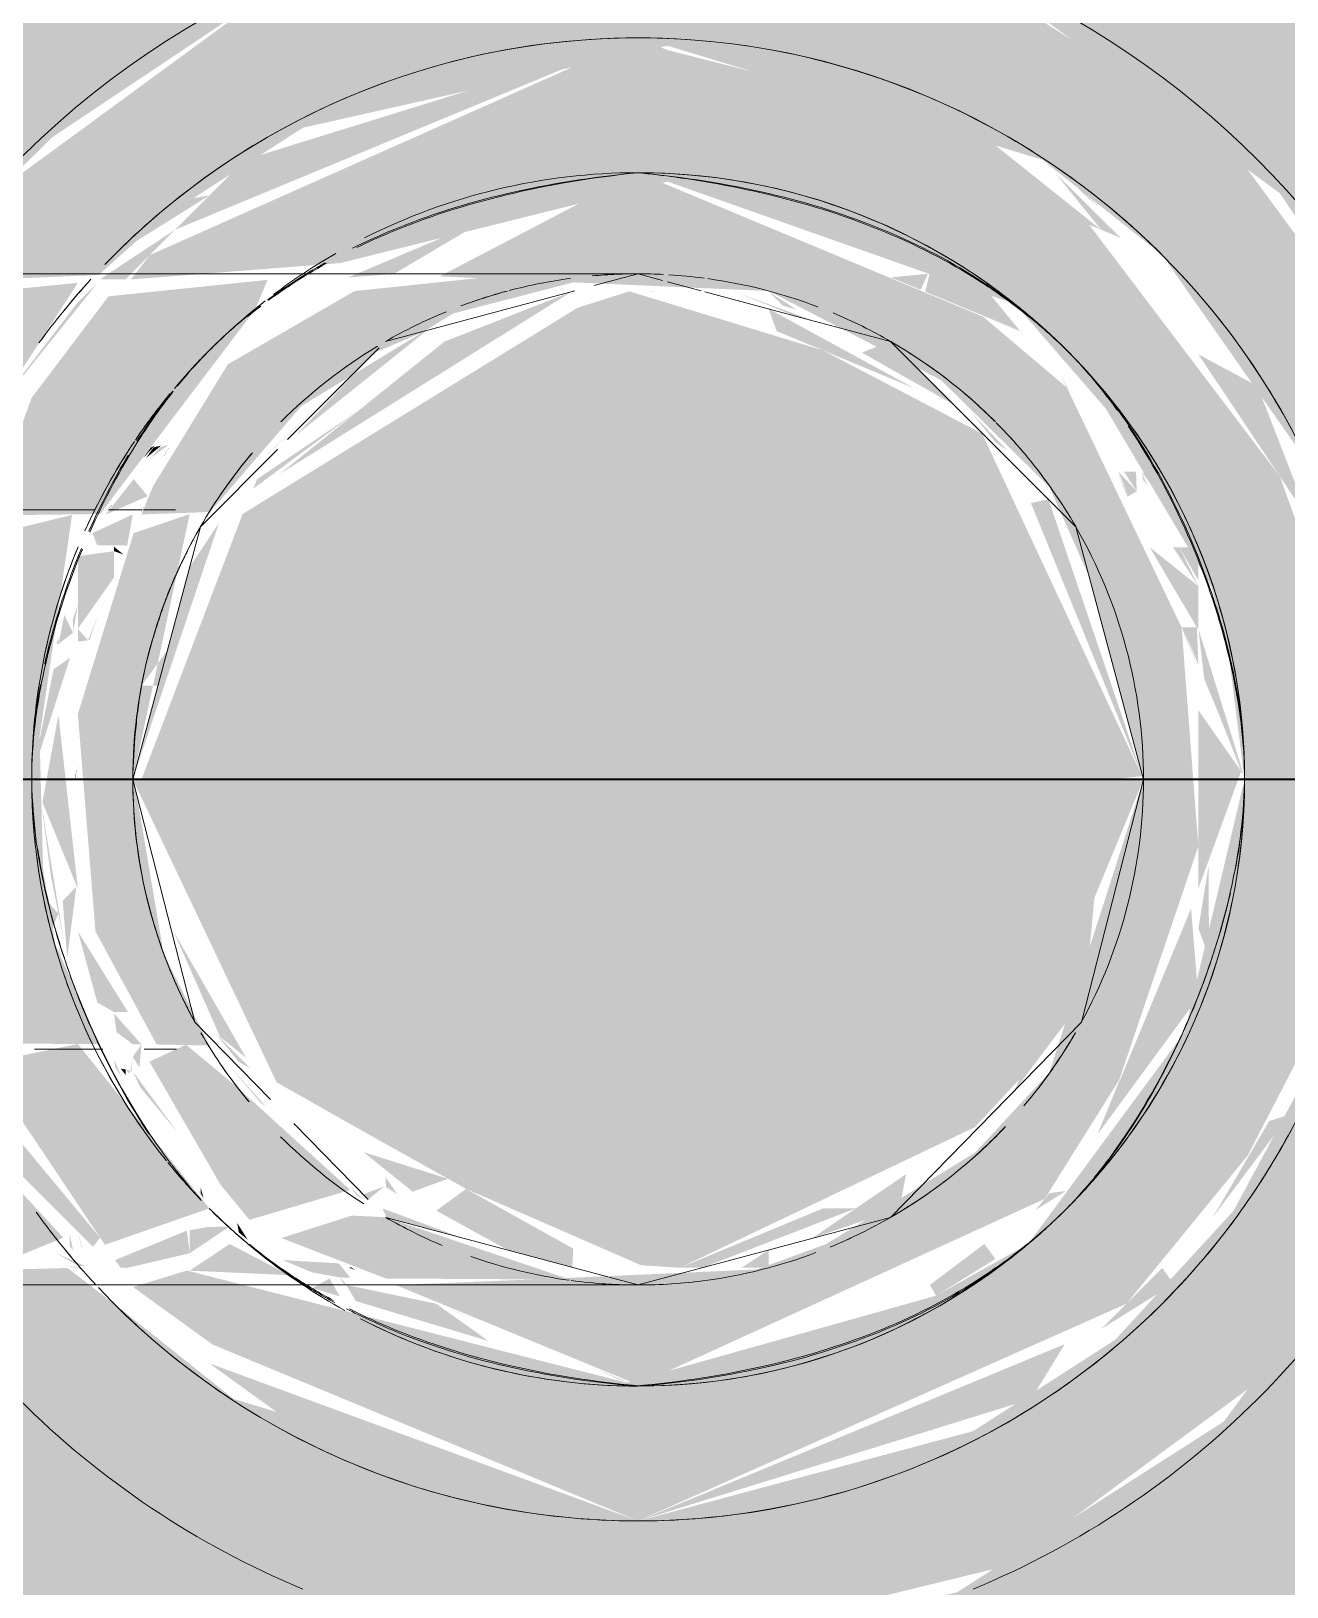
# Model space of a CAD drawing. Header units: millimetres. Extents: x 63201 to 101610, y -2505 to 12270.
# Drawn here: x 92298.86 to 92317.5, y 8988.02 to 9011.1 of the extents above; entities that cross this region are included whole.
import ezdxf

# ---------------------------------------------------------------- set-up
doc = ezdxf.new("R2010")
doc.units = ezdxf.units.MM
for name, color, linetype, lineweight in [('0-1', 7, 'Continuous', 9), ('A-DETL-1', 7, 'Continuous', 40), ('P-SANR-FIXT', 7, 'Continuous', 9)]:
    doc.layers.add(name, color=color, linetype=linetype, lineweight=lineweight)
doc.layers.add('0-2', color=7, linetype='Continuous', lineweight=9, transparency=0.7)

# ---------------------------------------------------------------- blocks, each defined once
blk = doc.blocks.new('Sanitary_Toilet-Accessories_Gessi_Wall-mounted-paper-roll-holder-65449 - Chrome-30916167-Развертка 3_11-3')
at = {"layer": '0-2'}
h = blk.add_hatch(color=256, dxfattribs=at)
h.paths.add_polyline_path([(-69676.265, 8982.5), (-69676.265, 8987), (-69681.765, 8988.34), (-69685.792, 8991.307), (-69686.97, 8992.847), (-69690.23, 8992.708), (-69691.878, 8992.5), (-69688.348, 8987.626), (-69683.627, 8984.415), (-69680.999, 8983.442), (-69678.966, 8983.037)])
h.paths.add_polyline_path([(-69685.765, 9008.732), (-69684.958, 9009.526), (-69681.24, 9012.01), (-69676.265, 9013.199), (-69676.265, 9017.5), (-69683.027, 9015.873), (-69685.765, 9014.253), (-69685.765, 9009.017)])
for points in [[(-69676.265, 8982.5), (-69669.503, 8984.127), (-69666.662, 8985.779), (-69663.201, 8988.659), (-69660.212, 8993.375), (-69658.944, 8999.103), (-69659.668, 9004.344), (-69660.556, 9007.353), (-69664.182, 9012.374), (-69668.904, 9015.585), (-69671.531, 9016.558), (-69676.265, 9017.5), (-69676.265, 9013), (-69670.765, 9011.66), (-69666.739, 9008.693), (-69664.255, 9004.975), (-69663.265, 9000), (-69664.608, 8994.497), (-69667.573, 8990.474), (-69671.531, 8987.942), (-69676.265, 8986.801), (-69676.265, 8983.146)], [(-69676.265, 8987), (-69670.765, 8988.34), (-69666.739, 8991.307), (-69664.255, 8995.025), (-69663.265, 9000), (-69664.608, 9005.503), (-69667.573, 9009.526), (-69671.531, 9012.058), (-69676.265, 9013), (-69681.765, 9011.66), (-69685.765, 9008.732), (-69685.617, 9007.426), (-69684.27, 9007.483), (-69683.349, 9008.311), (-69681.24, 9009.667), (-69675.828, 9010.883), (-69670.266, 9009.192), (-69668.487, 9007.778), (-69666.522, 9004.975), (-69665.64, 9002.847), (-69665.265, 9000), (-69666.001, 8996.25), (-69667.427, 8993.603), (-69669.182, 8991.689), (-69671.29, 8990.333), (-69676.265, 8989), (-69682.265, 8990.808), (-69684.043, 8992.222), (-69684.734, 8992.752), (-69686.72, 8992.697), (-69684.958, 8990.474), (-69681.24, 8987.99), (-69677.579, 8987.261)], [(-69669.267, 9000), (-69668.785, 9000.047), (-69671.16, 9005.13), (-69673.521, 9006.364), (-69676.395, 9007.24), (-69677.161, 9006.998), (-69682.135, 9003.937), (-69683.636, 9000), (-69669.569, 9000)], [(-69675.631, 9007.239), (-69676.265, 9007.245), (-69675.828, 9007.239)], [(-69681.532, 9004.977), (-69680.412, 9006.08), (-69681.47, 9005.04)], [(-69681.536, 9004.974), (-69680.56, 9005.95), (-69681.471, 9005.04)], [(-69683.613, 9004.764), (-69683.437, 9004.952), (-69683.496, 9004.924)], [(-69683.57, 9004.766), (-69683.343, 9004.952), (-69683.457, 9004.924)], [(-69683.303, 9004.784), (-69683.214, 9004.952), (-69683.296, 9004.802)], [(-69668.865, 9004.273), (-69668.875, 9004.566), (-69669.055, 9004.566)], [(-69684.168, 9003.928), (-69683.544, 9004.202), (-69683.751, 9004.454), (-69684.161, 9003.937)], [(-69684.258, 9003.927), (-69684.043, 9004.187), (-69684.251, 9003.937)], [(-69684.212, 9003.927), (-69684.043, 9004.102), (-69684.206, 9003.937)], [(-69683.656, 9003.931), (-69683.528, 9004.193), (-69683.654, 9003.937)], [(-69683.848, 9003.469), (-69683.765, 9003.93), (-69684.364, 9003.653), (-69684.294, 9003.475), (-69683.892, 9003.47)], [(-69683.903, 9003.336), (-69684.043, 9003.451), (-69684.043, 9003.386)], [(-69667.95, 9002.866), (-69668.233, 9003.444), (-69668.326, 9003.444)], [(-69684.242, 9002.517), (-69684.043, 9002.95), (-69684.216, 9002.579)], [(-69684.866, 9002.01), (-69684.653, 9002.175), (-69684.78, 9002.44)], [(-69684.653, 9002.175), (-69684.58, 9002.586), (-69684.655, 9002.372)], [(-69684.43, 9002.063), (-69684.41, 9002.066), (-69684.274, 9002.44)], [(-69685.248, 9000.089), (-69684.695, 9001.805), (-69684.94, 9001.635), (-69685.239, 9000.131)], [(-69685.25, 9000.084), (-69684.96, 9001.532), (-69685.241, 9000.131)], [(-69667.95, 8998.381), (-69667.315, 9000.12), (-69667.95, 9001.026), (-69667.95, 8998.974)], [(-69684.58, 8998.381), (-69684.869, 9000.957), (-69685.106, 8999.66), (-69684.605, 8998.44)], [(-69667.278, 9000.066), (-69667.643, 9000.957), (-69667.315, 9000.12)], [(-69684.625, 9000), (-69684.58, 9000.2), (-69684.625, 9000.027)], [(-69675.639, 8992.758), (-69671.265, 8994.842), (-69670.61, 8995.547), (-69668.765, 9000), (-69683.765, 9000), (-69681.63, 8995.506), (-69680.139, 8994.663), (-69678.948, 8993.998), (-69678.817, 8993.925), (-69676.219, 8992.792), (-69675.684, 8992.758)], [(-69684.783, 8997.574), (-69685.125, 8999.66), (-69684.979, 8998.559), (-69684.817, 8997.746)], [(-69684.58, 8998.358), (-69684.869, 8999.083), (-69684.604, 8998.416)], [(-69667.791, 8997.356), (-69667.8, 8998.71), (-69667.95, 8997.788), (-69667.864, 8997.555)], [(-69684.734, 8997.37), (-69684.604, 8998.404), (-69684.805, 8998.2), (-69684.74, 8997.38)], [(-69682.082, 8995.869), (-69683.16, 8997.746), (-69682.468, 8996.179), (-69682.191, 8995.957)], [(-69669.747, 8996.338), (-69669.591, 8996.771), (-69669.73, 8996.399)], [(-69683.637, 8996.069), (-69684.043, 8996.528), (-69684.006, 8996.25), (-69683.765, 8996.07)], [(-69683.868, 8995.611), (-69683.871, 8995.696), (-69683.943, 8995.71)], [(-69683.09, 8994.748), (-69683.765, 8995.67), (-69683.656, 8995.434), (-69683.099, 8994.759)], [(-69682.713, 8993.783), (-69682.76, 8993.953), (-69682.757, 8993.859)], [(-69680.277, 8993.769), (-69680.456, 8993.958), (-69680.341, 8993.833)], [(-69680.279, 8993.769), (-69680.456, 8993.948), (-69680.341, 8993.831)], [(-69682.059, 8993.17), (-69682.215, 8993.42), (-69682.191, 8993.278)], [(-69684.446, 8992.746), (-69684.761, 8992.772), (-69684.58, 8992.754)], [(-69680.534, 8992.606), (-69680.708, 8992.821), (-69681.541, 8992.869), (-69681.096, 8992.685), (-69680.693, 8992.613)], [(-69680.468, 8992.721), (-69680.527, 8992.765), (-69680.55, 8992.756)], [(-69676.698, 8992.616), (-69677.084, 8992.72), (-69676.717, 8992.621)], [(-69678.782, 8992.023), (-69679.215, 8992.222), (-69678.898, 8992.071)]]:
    blk.add_hatch(color=256, dxfattribs=at).paths.add_polyline_path(points)
h = blk.add_hatch(color=256, dxfattribs=at)
h.paths.add_polyline_path([(-69676.265, 8989), (-69669.017, 8992.222), (-69667.22, 8994.417), (-69666.27, 8996.25), (-69665.668, 8998.497), (-69665.677, 9001.538), (-69666.739, 9004.492), (-69669.569, 9008.226), (-69676.265, 9011), (-69683.513, 9007.778), (-69683.793, 9007.416), (-69680.687, 9007.659), (-69675.828, 9008.868), (-69670.668, 9007.048), (-69669.324, 9005.5), (-69667.751, 9002.847), (-69667.502, 9001.862), (-69667.265, 8999.999), (-69668.155, 8996.25), (-69670.476, 8993.109), (-69671.844, 8992.341), (-69676.435, 8991.051), (-69682.962, 8992.714), (-69683.761, 8992.469), (-69682.581, 8991.616), (-69676.312, 8989.019)])
h.paths.add_polyline_path([(-69669.454, 8994.723), (-69669.11, 8995.547), (-69669.116, 8995.547)])
h = blk.add_hatch(color=256, dxfattribs=at)
h.paths.add_polyline_path([(-69676.265, 8989), (-69682.629, 8991.338), (-69681.24, 8990.333), (-69680.015, 8990.005)])
h.paths.add_polyline_path([(-69683.139, 9008.153), (-69676.265, 9011), (-69682.099, 9009.192), (-69682.962, 9008.329)])
h = blk.add_hatch(color=256, dxfattribs=at)
h.paths.add_polyline_path([(-69676.265, 8989), (-69670.431, 8990.808), (-69669.934, 8991.622), (-69675.828, 8989.181)])
h.paths.add_polyline_path([(-69667.737, 8993.502), (-69666.598, 8995.025), (-69666.899, 8994.933), (-69667.735, 8993.505)])
h.paths.add_polyline_path([(-69665.64, 8998.601), (-69665.265, 9000), (-69665.64, 9000.312), (-69665.64, 9000)])
h.paths.add_polyline_path([(-69666.288, 9003.817), (-69667.073, 9005.834), (-69667.95, 9006.305), (-69666.739, 9004.492)])
h.paths.add_polyline_path([(-69669.392, 9008.153), (-69671.29, 9009.667), (-69675.828, 9010.819), (-69669.568, 9008.226)])
h = blk.add_hatch(color=256, dxfattribs=at)
h.paths.add_polyline_path([(-69684.472, 8992.781), (-69684.899, 8992.972), (-69684.58, 8992.786)])
h.paths.add_polyline_path([(-69684.652, 8993.014), (-69684.7, 8993.256), (-69684.7, 8993.078)])
h.paths.add_polyline_path([(-69686.095, 8995.232), (-69686.75, 8996.089), (-69688.481, 8996.059), (-69688.233, 8995.233), (-69686.113, 8995.232)])
h.paths.add_polyline_path([(-69669.106, 9008.035), (-69670.079, 9009), (-69669.392, 9008.153)])
h.paths.add_polyline_path([(-69687.756, 9005.752), (-69685.765, 9006.033), (-69685.792, 9007.366), (-69686.853, 9007.104), (-69687.751, 9005.76)])
h.paths.add_polyline_path([(-69684.043, 9007.778), (-69682.629, 9008.662), (-69682.962, 9008.608)])
h = blk.add_hatch(color=256, dxfattribs=at)
h.paths.add_polyline_path([(-69669.392, 8991.847), (-69668.317, 8992.517), (-69668.487, 8992.752), (-69669.168, 8992.071)])
h.paths.add_polyline_path([(-69684.441, 8992.739), (-69684.749, 8992.763), (-69684.58, 8992.745)])
h.paths.add_polyline_path([(-69684.45, 8992.751), (-69684.791, 8992.795), (-69684.58, 8992.76)])
h.paths.add_polyline_path([(-69685.692, 8992.835), (-69684.795, 8993.201), (-69685.792, 8994.277), (-69687.591, 8994), (-69686.843, 8992.898), (-69685.765, 8992.839)])
h.paths.add_polyline_path([(-69666.364, 8995.899), (-69665.677, 8997.153), (-69665.677, 8998.462), (-69666.27, 8996.25)])
h.paths.add_polyline_path([(-69665.649, 9001.433), (-69665.677, 9002.903), (-69666.27, 9003.75), (-69665.677, 9001.538)])
h.paths.add_polyline_path([(-69685.765, 9005.534), (-69684.58, 9007.366), (-69685.765, 9007.249), (-69685.765, 9005.563)])
h.paths.add_polyline_path([(-69683.875, 9007.417), (-69683.139, 9008.153), (-69684.251, 9007.419), (-69684.043, 9007.418)])
h.paths.add_polyline_path([(-69685.765, 9007.427), (-69685.792, 9008.693), (-69686.431, 9007.43), (-69685.792, 9007.427)])
h.paths.add_polyline_path([(-69669.406, 9008.483), (-69669.978, 9009), (-69669.568, 9008.608)])
h = blk.add_hatch(color=256, dxfattribs=at)
h.paths.add_polyline_path([(-69676.265, 8991.019), (-69670.231, 8993.777), (-69669.123, 8995.547), (-69667.95, 8999.008), (-69668.199, 9002.254), (-69669.901, 9005.811), (-69671.143, 9006.863), (-69676.265, 9009), (-69679.21, 9007.462), (-69674.324, 9007.244), (-69671.769, 9005.922), (-69670.161, 9004.336), (-69669.569, 9003.002), (-69668.765, 9000), (-69670.161, 8995.652), (-69671.265, 8994.464), (-69673.47, 8993.109), (-69674.502, 8992.731), (-69677.79, 8992.583), (-69679.866, 8992.5), (-69676.276, 8991.024)])
h.paths.add_polyline_path([(-69681.441, 8992.646), (-69682.327, 8993.108), (-69682.921, 8992.712), (-69681.63, 8992.655)])
h.paths.add_polyline_path([(-69684.18, 8993.096), (-69682.629, 8993.636), (-69684.58, 8996.075), (-69685.765, 8995.831), (-69685.535, 8995.124), (-69684.25, 8993.201)])
h.paths.add_polyline_path([(-69685.765, 9003.917), (-69684.251, 9003.937), (-69681.949, 9006.97), (-69681.765, 9007.41), (-69684.126, 9007.166), (-69685.265, 9005.662), (-69685.765, 9004.304), (-69685.765, 9003.937)])
h = blk.add_hatch(color=256, dxfattribs=at)
h.paths.add_polyline_path([(-69678.487, 8991.669), (-69679.262, 8992.222), (-69680.595, 8992.5), (-69680.456, 8992.261), (-69679.824, 8992.071)])
h.paths.add_polyline_path([(-69671.844, 8992.341), (-69670.962, 8992.886), (-69671.127, 8993.109), (-69671.935, 8992.5)])
h.paths.add_polyline_path([(-69667.95, 9002.235), (-69667.95, 9002.866), (-69668.673, 9003.444), (-69667.972, 9002.254)])
h.paths.add_polyline_path([(-69667.95, 9003.444), (-69668.233, 9003.444), (-69667.95, 9002.951)])
h.paths.add_polyline_path([(-69670.594, 9006.651), (-69671.298, 9007.505), (-69671.94, 9007.492), (-69672.005, 9007.235), (-69670.668, 9006.682)])
h.paths.add_polyline_path([(-69680.564, 9007.445), (-69679.887, 9007.5), (-69678.493, 9008.324), (-69680.565, 9007.447)])
h = blk.add_hatch(color=256, dxfattribs=at)
h.paths.add_polyline_path([(-69680.692, 8992.332), (-69680.846, 8992.598), (-69681.096, 8992.454)])
h.paths.add_polyline_path([(-69669.668, 8993.995), (-69669.66, 8993.997), (-69669.34, 8994.5)])
h.paths.add_polyline_path([(-69667.924, 8996.687), (-69667.768, 8997.292), (-69667.908, 8996.771)])
h.paths.add_polyline_path([(-69668.663, 9004.389), (-69668.765, 9004.664), (-69668.765, 9004.525)])
h.paths.add_polyline_path([(-69671.94, 9007.492), (-69671.838, 9007.668), (-69671.964, 9007.5)])
h = blk.add_hatch(color=256, dxfattribs=at)
h.paths.add_polyline_path([(-69680.591, 8992.508), (-69680.693, 8992.613), (-69680.644, 8992.527)])
h.paths.add_polyline_path([(-69669.448, 8994.732), (-69667.95, 8996.771), (-69668.059, 8998.083), (-69669.11, 8995.547)])
h.paths.add_polyline_path([(-69667.95, 9001.7), (-69667.972, 9002.254), (-69668.18, 9002.254)])
h.paths.add_polyline_path([(-69668.987, 9004.202), (-69668.865, 9004.273), (-69669.137, 9004.566)])
h.paths.add_polyline_path([(-69672.072, 9007.263), (-69671.964, 9007.5), (-69672.515, 9007.447)])
h = blk.add_hatch(color=256, dxfattribs=at)
h.paths.add_polyline_path([(-69684.51, 8993.039), (-69684.58, 8993.289), (-69684.525, 8993.056)])
h.paths.add_polyline_path([(-69686.449, 8996.087), (-69687.028, 8998.2), (-69687.158, 9000.815), (-69687.277, 9001.497), (-69689.251, 8999.926), (-69688.276, 8996.098), (-69686.75, 8996.089)])
h.paths.add_polyline_path([(-69685.765, 9005.526), (-69684.282, 9007.371), (-69684.58, 9007.079), (-69685.765, 9005.534)])
h = blk.add_hatch(color=256, dxfattribs=at)
h.paths.add_polyline_path([(-69674.329, 8992.754), (-69674.329, 8993.018), (-69674.729, 8992.756)])
h.paths.add_polyline_path([(-69678.569, 8992.901), (-69680.417, 8993.36), (-69678.774, 8992.952)])
h.paths.add_polyline_path([(-69680.341, 8993.758), (-69680.546, 8993.972), (-69680.456, 8993.847)])
h.paths.add_polyline_path([(-69682.628, 8996.052), (-69683.308, 8997.421), (-69683.753, 9000.047), (-69682.921, 9003.935), (-69683.752, 9003.653), (-69684.58, 9000.97), (-69684.319, 8997.746), (-69683.411, 8996.068), (-69682.629, 8996.052)])
h.paths.add_polyline_path([(-69685.765, 8996.083), (-69686.045, 9003.591), (-69686.553, 9002.44), (-69686.863, 9001.481), (-69686.649, 8997.7), (-69686.177, 8996.085), (-69685.792, 8996.083)])
h.paths.add_polyline_path([(-69683.394, 9001.388), (-69683.253, 9001.913), (-69683.636, 9001.388)])
h.paths.add_polyline_path([(-69686.18, 9003.915), (-69685.999, 9004.155), (-69686.172, 9003.937)])
h.paths.add_polyline_path([(-69671.001, 9005.32), (-69671.769, 9005.922), (-69671.011, 9005.327)])
h.paths.add_polyline_path([(-69673.91, 9006.967), (-69674.329, 9007.235), (-69674.115, 9007.027)])
h = blk.add_hatch(color=256, dxfattribs=at)
h.paths.add_polyline_path([(-69686.655, 9002.277), (-69685.992, 9003.859), (-69686.492, 9002.833), (-69686.649, 9002.3)])
h.paths.add_polyline_path([(-69673.663, 9006.803), (-69674.833, 9007.235), (-69673.952, 9006.88)])
h = blk.add_hatch(color=256, dxfattribs=at)
h.paths.add_polyline_path([(-69677.27, 8992.58), (-69680.015, 8993.505), (-69680.515, 8993.53), (-69681.56, 8993.196), (-69680.008, 8992.596), (-69677.406, 8992.581)])
h.paths.add_polyline_path([(-69683.851, 8992.753), (-69682.921, 8992.97), (-69682.962, 8993.306), (-69684.028, 8992.869), (-69683.948, 8992.758)])
h.paths.add_polyline_path([(-69682.921, 8992.97), (-69682.329, 8993.368), (-69682.649, 8993.36), (-69682.921, 8993.313), (-69682.921, 8993.003)])
h.paths.add_polyline_path([(-69682.033, 8993.466), (-69680.537, 8993.91), (-69682.215, 8995.434), (-69682.975, 8996.065), (-69683.518, 8995.813), (-69682.464, 8993.989), (-69682.062, 8993.501)])
h.paths.add_polyline_path([(-69670.397, 8995.434), (-69669.901, 8996.049), (-69670.31, 8995.547)])
h.paths.add_polyline_path([(-69685.765, 8995.469), (-69685.792, 8996.083), (-69686.056, 8995.904), (-69685.792, 8995.508)])
h.paths.add_polyline_path([(-69684.258, 8996.073), (-69684.915, 8997.555), (-69685.097, 8998.678), (-69685.148, 9000.634), (-69684.666, 9003.924), (-69685.765, 9003.653), (-69685.571, 8996.081), (-69684.419, 8996.074)])
h.paths.add_polyline_path([(-69683.637, 9003.931), (-69682.619, 9003.966), (-69681.265, 9005.536), (-69679.009, 9006.912), (-69677.218, 9007.375), (-69678.601, 9007.44), (-69680.473, 9007.244), (-69682.353, 9006.158), (-69683.461, 9004.355), (-69683.635, 9003.937)])
h = blk.add_hatch(color=256, dxfattribs=at)
h.paths.add_polyline_path([(-69681.584, 9004.531), (-69677.251, 9007.235), (-69679.139, 9006.495), (-69681.569, 9004.543)])
h.paths.add_polyline_path([(-69672.166, 9005.802), (-69674.329, 9006.981), (-69674.208, 9006.649), (-69672.226, 9005.827)])
h = blk.add_hatch(color=256, dxfattribs=at)
h.paths.add_polyline_path([(-69676.265, 8991.019), (-69676.145, 8991.05), (-69676.254, 8991.024)])
h.paths.add_polyline_path([(-69676.289, 8991.01), (-69676.457, 8991.098), (-69676.294, 8991.012)])
h.paths.add_polyline_path([(-69669.48, 8994.692), (-69669.116, 8995.547), (-69669.478, 8994.697)])
h.paths.add_polyline_path([(-69670.572, 9006.624), (-69670.962, 9006.803), (-69670.668, 9006.665)])
h = blk.add_hatch(color=256, dxfattribs=at)
h.paths.add_polyline_path([(-69678.894, 8993.203), (-69679.504, 8993.368), (-69679.037, 8993.241)])
h.paths.add_polyline_path([(-69680.308, 8993.764), (-69680.456, 8993.933), (-69680.341, 8993.792)])
h.paths.add_polyline_path([(-69681.789, 8995.149), (-69682.353, 8995.776), (-69681.862, 8995.198)])
h.paths.add_polyline_path([(-69681.771, 9004.814), (-69680.412, 9006.109), (-69681.765, 9004.828)])
h.paths.add_polyline_path([(-69670.788, 9004.883), (-69671.331, 9005.456), (-69670.962, 9005), (-69670.789, 9004.884)])
h.paths.add_polyline_path([(-69680.011, 9006.497), (-69679.057, 9006.752), (-69679.401, 9006.66)])
h = blk.add_hatch(color=256, dxfattribs=at)
h.paths.add_polyline_path([(-69668.765, 9000), (-69670.176, 9004.156), (-69670.436, 9004.1), (-69668.784, 9000.047)])
h.paths.add_polyline_path([(-69681.98, 9004.31), (-69680.412, 9005.472), (-69681.92, 9004.454)])
h.paths.add_polyline_path([(-69681.345, 9005.104), (-69679.399, 9006.66), (-69680.173, 9006.331), (-69681.329, 9005.122)])
h.paths.add_polyline_path([(-69671.579, 9005.559), (-69672.521, 9006.497), (-69672.944, 9006.331), (-69671.581, 9005.56)])
h = blk.add_hatch(color=256, dxfattribs=at)
h.paths.add_polyline_path([(-69681.842, 8995.279), (-69682.354, 8995.844), (-69681.862, 8995.299)])
h.paths.add_polyline_path([(-69681.687, 9004.871), (-69680.412, 9006.098), (-69681.686, 9004.872)])
h = blk.add_hatch(color=256, dxfattribs=at)
h.paths.add_polyline_path([(-69670.366, 8993.613), (-69669.916, 8993.894), (-69670.161, 8993.862), (-69670.347, 8993.636)])
h.paths.add_polyline_path([(-69683.823, 8995.637), (-69683.798, 8995.681), (-69683.871, 8995.696)])
h.paths.add_polyline_path([(-69683.666, 8995.727), (-69683.637, 8996.069), (-69683.765, 8995.88)])
h.paths.add_polyline_path([(-69683.702, 9004.758), (-69683.547, 9004.952), (-69683.591, 9004.924)])
h.paths.add_polyline_path([(-69683.491, 9004.772), (-69683.228, 9004.966), (-69683.366, 9004.924)])
h.paths.add_polyline_path([(-69669.872, 9005.775), (-69670.031, 9006.067), (-69669.901, 9005.811)])
h = blk.add_hatch(color=256, dxfattribs=at)
h.paths.add_polyline_path([(-69684.357, 8993.065), (-69684.25, 8993.201), (-69685.765, 8995.025), (-69685.587, 8994.295), (-69684.387, 8993.095)])
h.paths.add_polyline_path([(-69685.765, 9004.839), (-69685.531, 9005.76), (-69685.765, 9005.408), (-69685.765, 9004.924)])
h = blk.add_hatch(color=256, dxfattribs=at)
h.paths.add_polyline_path([(-69683.765, 9000), (-69682.484, 9003.808), (-69682.921, 9003.15), (-69683.753, 9000.047)])
h.paths.add_polyline_path([(-69671.144, 9005.123), (-69671.581, 9005.56), (-69671.263, 9005.242)])
h = blk.add_hatch(color=256, dxfattribs=at)
h.paths.add_polyline_path([(-69683.785, 8995.658), (-69683.765, 8995.88), (-69683.798, 8995.681)])
h.paths.add_polyline_path([(-69683.671, 9004.76), (-69683.475, 9004.952), (-69683.565, 9004.924)])
h = blk.add_hatch(color=256, dxfattribs=at)
h.paths.add_polyline_path([(-69676.361, 8991.034), (-69676.925, 8991.273), (-69676.559, 8991.103)])
h.paths.add_polyline_path([(-69667.95, 9001.654), (-69668.18, 9002.254), (-69668.199, 9002.254)])
h.paths.add_polyline_path([(-69669.002, 9004.193), (-69668.987, 9004.202), (-69669.157, 9004.566)])
h = blk.add_hatch(color=256, dxfattribs=at)
h.paths.add_polyline_path([(-69669.759, 8993.98), (-69669.668, 8993.995), (-69669.686, 8994.156)])
h.paths.add_polyline_path([(-69667.95, 8996.651), (-69667.791, 8997.356), (-69667.95, 8997.017), (-69667.95, 8996.771)])
h.paths.add_polyline_path([(-69667.283, 9000.089), (-69667.95, 9002.235), (-69667.864, 9001.493), (-69667.552, 9000.739)])
h.paths.add_polyline_path([(-69668.708, 9004.363), (-69668.796, 9004.566), (-69668.765, 9004.433)])
h = blk.add_hatch(color=256, dxfattribs=at)
h.paths.add_polyline_path([(-69682.869, 8996.543), (-69682.878, 8996.689), (-69682.874, 8996.556)])
h.paths.add_polyline_path([(-69686.216, 9003.915), (-69686.088, 9004.155), (-69686.21, 9003.937)])
h.paths.add_polyline_path([(-69686.041, 9003.916), (-69685.933, 9004.155), (-69686.037, 9003.937)])
h = blk.add_hatch(color=256, dxfattribs=at)
h.paths.add_polyline_path([(-69684.893, 9002.006), (-69684.866, 9002.01), (-69684.869, 9002.136)])
h.paths.add_polyline_path([(-69684.58, 9002.235), (-69684.043, 9002.996), (-69684.043, 9003.386), (-69684.58, 9003.311), (-69684.58, 9002.44)])
h = blk.add_hatch(color=256, dxfattribs=at)
h.paths.add_polyline_path([(-69683.836, 8996.548), (-69684.58, 8997.746), (-69684.291, 8996.689), (-69684.043, 8996.55)])
h.paths.add_polyline_path([(-69684.58, 9002.045), (-69684.43, 9002.063), (-69684.58, 9002.235)])
h = blk.add_hatch(color=256, dxfattribs=at)
h.paths.add_polyline_path([(-69667.763, 8993.476), (-69667.199, 8994.421), (-69667.746, 8993.505)])
h.paths.add_polyline_path([(-69665.668, 8998.497), (-69665.64, 8998.601), (-69665.658, 9000)])
h = blk.add_hatch(color=256, dxfattribs=at)
h.paths.add_polyline_path([(-69673.688, 8993.19), (-69672.389, 8993.636), (-69672.287, 8994.145), (-69673.284, 8993.466)])
h.paths.add_polyline_path([(-69678.898, 8993.206), (-69680.059, 8993.636), (-69679.999, 8993.501), (-69679.041, 8993.244)])
h.paths.add_polyline_path([(-69680.269, 8993.77), (-69680.027, 8993.964), (-69680.341, 8993.846)])
h.paths.add_polyline_path([(-69670.676, 8995.388), (-69669.632, 8996.771), (-69669.494, 8998.242), (-69670.61, 8995.547)])
h.paths.add_polyline_path([(-69682.018, 8995.711), (-69682.548, 8996.244), (-69682.191, 8995.808)])
h = blk.add_hatch(color=256, dxfattribs=at)
h.paths.add_polyline_path([(-69684.979, 8997.746), (-69684.869, 8998.008), (-69685.036, 8998.2)])
h.paths.add_polyline_path([(-69684.796, 8997.202), (-69684.869, 8997.555), (-69684.843, 8997.343)])
h = blk.add_hatch(color=256, dxfattribs=at)
h.paths.add_polyline_path([(-69671.618, 8994.425), (-69671.054, 8994.966), (-69671.544, 8994.5)])
h.paths.add_polyline_path([(-69682.839, 8996.543), (-69682.876, 8996.689), (-69682.839, 8996.544)])
h = blk.add_hatch(color=256, dxfattribs=at)
h.paths.add_polyline_path([(-69673.69, 8993.19), (-69673.035, 8993.636), (-69673.284, 8993.466)])
h.paths.add_polyline_path([(-69679.847, 8993.843), (-69680.017, 8993.965), (-69680.008, 8993.951)])
h.paths.add_polyline_path([(-69669.749, 8996.335), (-69669.63, 8996.771), (-69669.732, 8996.399)])
h = blk.add_hatch(color=256, dxfattribs=at)
h.paths.add_polyline_path([(-69682.722, 8993.775), (-69682.845, 8994.013), (-69682.757, 8993.827)])
h.paths.add_polyline_path([(-69683.926, 8995.577), (-69684.043, 8995.844), (-69684.027, 8995.728)])
h = blk.add_hatch(color=256, dxfattribs=at)
h.paths.add_polyline_path([(-69677.242, 8992.762), (-69677.228, 8993.039), (-69678.817, 8993.925), (-69679.261, 8993.603), (-69678.206, 8993.021), (-69677.253, 8992.765)])
h.paths.add_polyline_path([(-69675.306, 8992.757), (-69673.035, 8993.636), (-69673.521, 8993.636), (-69675.639, 8992.758)])
h.paths.add_polyline_path([(-69679.837, 8993.845), (-69680.015, 8994.102), (-69680.008, 8993.959)])
h.paths.add_polyline_path([(-69679.611, 8993.884), (-69679.086, 8994.075), (-69680.341, 8994.471), (-69679.751, 8993.997)])
h = blk.add_hatch(color=256, dxfattribs=at)
h.paths.add_polyline_path([(-69676.697, 8992.617), (-69676.988, 8992.755), (-69676.717, 8992.622)])
h.paths.add_polyline_path([(-69680.272, 8993.77), (-69680.456, 8993.966), (-69680.341, 8993.84)])
at = {"layer": '0-1'}
for p, q in [((-69677.203, 9007.249), (-69680.013, 9006.497)), ((-69676.566, 9007.42), (-69676.916, 9007.326)), ((-69675.328, 9007.249), (-69675.828, 9007.383)), ((-69673.854, 9006.854), (-69675.273, 9007.234)), ((-69680.109, 9006.401), (-69681.47, 9005.04)), ((-69684.328, 9004), (-69685.765, 9004)), ((-69683.628, 9004), (-69684.124, 9004)), ((-69683.132, 9004), (-69683.608, 9004)), ((-69685.222, 8996), (-69684.209, 8996)), ((-69683.596, 8996), (-69683.115, 8996)), ((-69681.373, 8994.895), (-69680.272, 8993.77)), ((-69680.01, 8993.502), (-69676.717, 8992.621)), ((-69683.664, 8992.5), (-69682.509, 8992.5)), ((-69682.509, 8992.5), (-69681.437, 8992.5)), ((-69681.437, 8992.5), (-69680.454, 8992.5)), ((-69680.454, 8992.5), (-69679.564, 8992.5)), ((-69676.699, 8992.616), (-69676.265, 8992.5))]:
    blk.add_line(p, q, dxfattribs=at)
at = {"layer": '0-1', "flags": 128}
for points in [[(-69676.265, 9007.5), (-69676.324, 9007.5), (-69676.499, 9007.5), (-69676.788, 9007.5), (-69677.19, 9007.5), (-69677.704, 9007.5), (-69678.325, 9007.5), (-69679.052, 9007.5), (-69679.879, 9007.5), (-69680.804, 9007.5), (-69681.82, 9007.5), (-69682.923, 9007.5), (-69684.107, 9007.5), (-69685.365, 9007.5), (-69685.765, 9007.5)], [(-69675.904, 9007.403), (-69676.265, 9007.5), (-69676.566, 9007.42)], [(-69668.765, 9000), (-69669.769, 9003.747), (-69672.518, 9006.497), (-69673.854, 9006.854)], [(-69681.615, 9004.894), (-69682.762, 9003.747), (-69683.765, 9000)], [(-69683.765, 9000), (-69682.845, 8996.399), (-69681.723, 8995.253)], [(-69676.265, 8992.5), (-69672.521, 8993.502), (-69669.686, 8996.399), (-69668.765, 9000)], [(-69686.198, 8992.5), (-69684.895, 8992.5), (-69683.664, 8992.5)], [(-69679.564, 8992.5), (-69678.773, 8992.5), (-69678.085, 8992.5), (-69677.503, 8992.5), (-69677.03, 8992.5), (-69676.669, 8992.5), (-69676.422, 8992.5), (-69676.289, 8992.5), (-69676.265, 8992.5)]]:
    blk.add_lwpolyline(points, dxfattribs=at)
at = {"layer": 'P-SANR-FIXT'}
for radius, start, end in [(22.5, 0, 90), (17.5, 0, 90), (13, 90, 137.4561), (13, 0, 90), (11, 90, 136.0139), (11, 90, 120), (11, 60, 90), (11, 0, 90), (11, 120, 130.2324), (11, 49.7676, 60), (9, 90, 116.8147), (9, 90, 116.8147), (9, 49.8956, 90), (9, 0, 90), (11, 130.2324, 136.0139), (11, 45.1294, 49.7676), (9, 119.8906, 126.9606), (9, 119.8906, 126.9606), (7.5, 92.4015, 95.2057), (7.5, 92.4015, 95.2057), (7.5, 92.4015, 95.2057), (7.5, 90, 92.4015), (7.5, 90, 92.4015), (7.5, 90, 92.4015), (7.5, 87.1084, 90), (7.5, 87.1084, 90), (7.5, 87.1084, 89.974), (7.5, 82.5076, 86.5008), (7.5, 82.5076, 86.5008), (7.5, 82.5076, 86.5008), (11, 22.37, 43.0323), (11, 137.5867, 143.9377), (11, 137.5867, 140.8513), (7.5, 104.9888, 110.537), (7.5, 104.9888, 110.537), (7.5, 104.9888, 109.4822), (7.5, 97.6919, 104.7829), (7.5, 97.6919, 104.7829), (7.5, 97.6919, 104.7829), (7.5, 69.1824, 82.061), (7.5, 69.1824, 82.061), (7.5, 69.1824, 82.061), (9, 127.9471, 139.8899), (9, 127.9471, 130.2299), (7.5, 112.3355, 119.9777), (7.5, 112.3355, 119.9777), (7.5, 112.3355, 119.9777), (7.5, 60.0223, 67.2936), (7.5, 60.0223, 67.2936), (7.5, 60.0223, 67.2936), (9, 45, 47.5829), (9, 135, 137.3104), (7.5, 121.0308, 135.0065), (7.5, 121.0308, 135.0065), (7.5, 121.0308, 135.0065), (7.5, 44.9935, 60), (7.5, 52.3593, 60), (7.5, 44.9935, 60), (9, 39.7762, 44.7655), (9, 140.5163, 145.9923), (9, 140.5163, 142.7462), (7.5, 44.9935, 49.7705), (9, 37.1389, 39.7762), (9, 142.7462, 145.9923), (7.5, 39.6499, 44.8711), (7.5, 40.2324, 44.8711), (7.5, 39.6499, 44.8711), (9, 11.6951, 35.3302), (9, 146.164, 155.8297), (9, 147.7918, 155.8297), (7.5, 139.7676, 150), (7.5, 139.7676, 150), (7.5, 139.7676, 145.554), (7.5, 30, 39.6499), (7.5, 30, 39.6499), (7.5, 30, 39.6499), (7.5, 150.0223, 180), (7.5, 150.0223, 180), (7.5, 151.6735, 180), (7.5, 0, 29.9777), (7.5, 0, 29.9777), (7.5, 0, 29.9777), (9, 157.4592, 180), (9, 157.4592, 165.3916), (9, 165.3916, 167.837), (9, 0.3307, 11.2886), (9, 170.8756, 180), (9, 180, 218.9628), (9, 180, 186.4889), (7.5, 180, 208.8043), (7.5, 180, 208.3263), (7.5, 180, 208.8043), (9, 270, 0), (17.5, 270, 0), (22.5, 270, 0), (11, 270, 0), (7.5, 331.1957, 0), (7.5, 331.1957, 0), (7.5, 331.1957, 0), (9, 350.8756, 0), (9, 187.3995, 191.2886), (9, 191.6951, 215.3302), (9, 322.7462, 348.3049), (7.5, 210.0708, 219.6468), (7.5, 210.0708, 219.6468), (7.5, 319.7676, 329.9591), (7.5, 319.7676, 329.9591), (7.5, 319.7676, 329.9292), (7.5, 214.4459, 219.6468), (11, 330, 337.0899), (13, 292.5, 337.5), (7.5, 300, 316.6384), (7.5, 300, 316.6384), (7.5, 310.2293, 316.6384), (7.5, 224.9717, 237.1168), (7.5, 224.9717, 237.1168), (7.5, 224.9717, 237.1168), (9, 319.7062, 322.7462), (9, 219.1581, 223.8625), (11, 322.5632, 330), (9, 315, 319.1867), (9, 221.6432, 223.8625), (7.5, 300, 307.6406), (9, 225, 228.2874), (9, 225.2345, 227.5829), (11, 215.6906, 220.6901), (7.5, 240.0593, 247.1787), (7.5, 240.0593, 247.1787), (7.5, 240.0593, 247.1787), (7.5, 292.3368, 299.9407), (7.5, 292.3388, 299.9407), (7.5, 292.3368, 299.9407), (9, 310.2299, 313.0033), (11, 217.63, 220.6901), (9, 228.2874, 231.5391), (11, 311.9025, 322.37), (9, 231.5391, 241.0775), (9, 231.5391, 241.0775), (7.5, 250.6612, 262.1625), (7.5, 250.6612, 262.1625), (7.5, 250.6612, 262.1625), (9, 270, 310.2299), (7.5, 277.6776, 290.6055), (7.5, 277.6776, 290.6055), (7.5, 277.6776, 290.6055), (11, 220.6901, 222.9473), (11, 220.6901, 222.9473), (22.5, 199.5697, 270), (17.5, 205.2629, 270), (11, 223.2614, 270), (7.5, 262.3813, 266.3832), (7.5, 262.3813, 266.3832), (7.5, 262.3813, 266.3832), (7.5, 266.5345, 270), (7.5, 266.5345, 270), (7.5, 266.5345, 270), (7.5, 270, 277.5969), (7.5, 270, 277.5969), (7.5, 270.0281, 277.5969), (11, 225.1294, 228.0975), (9, 242.7504, 270), (9, 242.7504, 269.6693), (11, 229.7676, 240), (11, 300, 310.2324), (13, 225, 247.5), (11, 240, 270), (11, 270, 300)]:
    blk.add_arc((-69676.265, 9000), radius, start, end, dxfattribs=at)
for points, knots in [([(-69676.265, 9009), (-69676.951, 9008.936), (-69678.245, 9008.729), (-69679.601, 9008.298), (-69680.314, 9007.974), (-69680.506, 9007.878)], [0, 0, 0, 0, 0.0625, 0.125, 0.1489703, 0.1489703, 0.1489703, 0.1489703]), ([(-69680.439, 9007.891), (-69680.276, 9007.971), (-69679.589, 9008.28), (-69678.26, 9008.709), (-69676.956, 9008.928), (-69676.265, 9009)], [0.8549401, 0.8549401, 0.8549401, 0.8549401, 0.875, 0.9375, 1, 1, 1, 1]), ([(-69676.265, 9009), (-69675.58, 9008.936), (-69674.286, 9008.729), (-69672.579, 9008.187), (-69671.35, 9007.54), (-69670.7, 9007.066), (-69670.493, 9006.897)], [0, 0, 0, 0, 0.0625, 0.125, 0.1875, 0.21875, 0.21875, 0.21875, 0.21875]), ([(-69669.868, 9006.331), (-69669.963, 9006.425), (-69670.154, 9006.605), (-69670.559, 9006.951), (-69671.319, 9007.504), (-69672.553, 9008.155), (-69674.114, 9008.659), (-69675.221, 9008.865), (-69675.707, 9008.933)], [0.75, 0.75, 0.75, 0.75, 0.765625, 0.78125, 0.8125, 0.875, 0.9375, 0.9829057, 0.9829057, 0.9829057, 0.9829057]), ([(-69680.908, 9007.665), (-69681.073, 9007.572), (-69681.365, 9007.393), (-69681.643, 9007.2), (-69681.766, 9007.109)], [0.16605873, 0.16605873, 0.16605873, 0.16605873, 0.1875, 0.20533649, 0.20533649, 0.20533649, 0.20533649]), ([(-69681.751, 9007.108), (-69681.642, 9007.186), (-69681.365, 9007.378), (-69681.072, 9007.556), (-69680.89, 9007.657)], [0.7969309, 0.7969309, 0.7969309, 0.7969309, 0.8125, 0.83600403, 0.83600403, 0.83600403, 0.83600403]), ([(-69681.878, 9007.024), (-69681.932, 9006.982), (-69682.09, 9006.857), (-69682.343, 9006.64), (-69682.702, 9006.301), (-69682.952, 9006.021), (-69683.106, 9005.831)], [0.21081731, 0.21081731, 0.21081731, 0.21081731, 0.21875, 0.234375, 0.25, 0.27716607, 0.27716607, 0.27716607, 0.27716607]), ([(-69667.265, 9000.047), (-69667.265, 9000.317), (-69667.298, 9000.855), (-69667.493, 9001.995), (-69667.955, 9003.441), (-69668.793, 9005.066), (-69669.492, 9005.954), (-69669.868, 9006.331)], [0.5, 0.5, 0.5, 0.5, 0.53125, 0.5625, 0.625, 0.6875, 0.75, 0.75, 0.75, 0.75]), ([(-69668.992, 9005.243), (-69668.946, 9005.175), (-69668.578, 9004.614), (-69667.971, 9003.436), (-69667.594, 9002.261), (-69667.464, 9001.681)], [0.3037214, 0.3037214, 0.3037214, 0.3037214, 0.3125, 0.375, 0.4375, 0.4375, 0.4375, 0.4375]), ([(-69684.512, 9003.417), (-69684.748, 9002.848), (-69685.032, 9001.967), (-69685.231, 9000.814), (-69685.266, 9000.272), (-69685.265, 9000)], [0.375, 0.375, 0.375, 0.375, 0.4375, 0.46875, 0.5, 0.5, 0.5, 0.5]), ([(-69683.399, 9002.306), (-69683.384, 9002.353), (-69683.353, 9002.445), (-69683.308, 9002.579), (-69683.262, 9002.709), (-69683.197, 9002.873), (-69683.111, 9003.066), (-69683.027, 9003.24), (-69682.964, 9003.367), (-69682.935, 9003.427), (-69682.921, 9003.456)], [0.1944444, 0.1944444, 0.1944444, 0.1944444, 0.2083333, 0.2222222, 0.2361111, 0.25, 0.2777778, 0.3055556, 0.3194444, 0.3333333, 0.3333333, 0.3333333, 0.3333333]), ([(-69682.921, 9003.457), (-69682.935, 9003.428), (-69682.964, 9003.368), (-69683.026, 9003.24), (-69683.111, 9003.066), (-69683.196, 9002.874), (-69683.262, 9002.71), (-69683.292, 9002.624), (-69683.308, 9002.58)], [0.6666667, 0.6666667, 0.6666667, 0.6666667, 0.6805556, 0.6944444, 0.7222222, 0.75, 0.7638889, 0.7777778, 0.7777778, 0.7777778, 0.7777778]), ([(-69685.265, 9000.047), (-69685.266, 9000.317), (-69685.238, 9000.762), (-69685.167, 9001.229), (-69685.132, 9001.415)], [0.5, 0.5, 0.5, 0.5, 0.53125, 0.55169953, 0.55169953, 0.55169953, 0.55169953]), ([(-69683.636, 9001.388), (-69683.655, 9001.279), (-69683.689, 9001.055), (-69683.74, 9000.595), (-69683.76, 9000.239), (-69683.765, 9000)], [0.8888889, 0.8888889, 0.8888889, 0.8888889, 0.9166667, 0.9444444, 1, 1, 1, 1]), ([(-69683.765, 9000), (-69683.76, 9000.239), (-69683.74, 9000.595), (-69683.689, 9001.055), (-69683.655, 9001.278), (-69683.636, 9001.388)], [0, 0, 0, 0, 0.0555556, 0.0833333, 0.1111111, 0.1111111, 0.1111111, 0.1111111]), ([(-69669.901, 8993.636), (-69669.712, 8993.826), (-69669.348, 8994.241), (-69668.678, 8995.205), (-69667.973, 8996.595), (-69667.503, 8998.078), (-69667.302, 8999.235), (-69667.266, 8999.777), (-69667.265, 9000.047)], [0.25, 0.25, 0.25, 0.25, 0.28125, 0.3125, 0.375, 0.4375, 0.46875, 0.5, 0.5, 0.5, 0.5]), ([(-69667.265, 9000), (-69667.266, 8999.728), (-69667.296, 8999.294), (-69667.369, 8998.836), (-69667.402, 8998.663)], [0.5, 0.5, 0.5, 0.5, 0.53125, 0.54998717, 0.54998717, 0.54998717, 0.54998717]), ([(-69685.255, 8999.653), (-69685.246, 8999.496), (-69685.205, 8999.062), (-69685.019, 8998.027), (-69684.535, 8996.548), (-69683.832, 8995.189), (-69683.347, 8994.493), (-69683.191, 8994.289)], [0.5132837, 0.5132837, 0.5132837, 0.5132837, 0.53125, 0.5625, 0.625, 0.6875, 0.7157016, 0.7157016, 0.7157016, 0.7157016]), ([(-69683.524, 8994.74), (-69683.575, 8994.818), (-69683.95, 8995.395), (-69684.557, 8996.595), (-69684.933, 8997.781), (-69685.063, 8998.365)], [0.3026504, 0.3026504, 0.3026504, 0.3026504, 0.3125, 0.375, 0.4375, 0.4375, 0.4375, 0.4375]), ([(-69683.591, 8998.393), (-69683.513, 8998.041), (-69683.354, 8997.513), (-69683.11, 8996.922), (-69682.98, 8996.657), (-69682.921, 8996.543)], [0.1299751, 0.1299751, 0.1299751, 0.1299751, 0.2222222, 0.2777778, 0.3333333, 0.3333333, 0.3333333, 0.3333333]), ([(-69667.475, 8998.314), (-69667.609, 8997.731), (-69667.996, 8996.548), (-69668.661, 8995.262), (-69669.096, 8994.621), (-69669.204, 8994.471)], [0.5625, 0.5625, 0.5625, 0.5625, 0.625, 0.6875, 0.7074539, 0.7074539, 0.7074539, 0.7074539]), ([(-69682.921, 8996.544), (-69682.943, 8996.586), (-69683.004, 8996.705), (-69683.136, 8996.983), (-69683.244, 8997.248), (-69683.308, 8997.424)], [0.6666667, 0.6666667, 0.6666667, 0.6666667, 0.6875, 0.7222222, 0.7776223, 0.7776223, 0.7776223, 0.7776223]), ([(-69682.649, 8996.063), (-69682.633, 8996.038), (-69682.617, 8996.012), (-69682.612, 8996.005), (-69682.612, 8996.005)], [0.44444444, 0.44444444, 0.44444444, 0.44444444, 0.47916667, 0.49994837, 0.49994837, 0.49994837, 0.49994837]), ([(-69682.612, 8996.005), (-69682.612, 8996.005), (-69682.615, 8996.009), (-69682.627, 8996.028), (-69682.64, 8996.049)], [0.49994837, 0.49994837, 0.49994837, 0.49994837, 0.51388889, 0.54861111, 0.54861111, 0.54861111, 0.54861111]), ([(-69676.312, 8991), (-69675.621, 8991.062), (-69674.316, 8991.266), (-69672.596, 8991.807), (-69671.358, 8992.455), (-69670.595, 8993.011), (-69670.189, 8993.359), (-69669.996, 8993.541), (-69669.901, 8993.636)], [0, 0, 0, 0, 0.0625, 0.125, 0.1875, 0.21875, 0.234375, 0.25, 0.25, 0.25, 0.25]), ([(-69680.789, 8992.27), (-69680.993, 8992.381), (-69681.426, 8992.639), (-69681.826, 8992.931), (-69682.034, 8993.1)], [0.16137508, 0.16137508, 0.16137508, 0.16137508, 0.1875, 0.21875, 0.21875, 0.21875, 0.21875]), ([(-69682.008, 8993.07), (-69681.803, 8992.902), (-69681.404, 8992.609), (-69680.973, 8992.351), (-69680.767, 8992.238)], [0.78125, 0.78125, 0.78125, 0.78125, 0.8125, 0.83925789, 0.83925789, 0.83925789, 0.83925789]), ([(-69670.522, 8993.07), (-69670.728, 8992.902), (-69671.372, 8992.429), (-69672.587, 8991.788), (-69674.271, 8991.256), (-69675.544, 8991.059), (-69676.219, 8991)], [0.78125, 0.78125, 0.78125, 0.78125, 0.8125, 0.875, 0.9375, 1, 1, 1, 1]), ([(-69680.595, 8992.147), (-69680.373, 8992.032), (-69679.637, 8991.691), (-69678.26, 8991.256), (-69676.986, 8991.059), (-69676.312, 8991)], [0.8466738, 0.8466738, 0.8466738, 0.8466738, 0.875, 0.9375, 1, 1, 1, 1]), ([(-69676.219, 8991), (-69676.91, 8991.062), (-69678.214, 8991.266), (-69679.604, 8991.703), (-69680.34, 8992.039), (-69680.551, 8992.145)], [0, 0, 0, 0, 0.0625, 0.125, 0.1513722, 0.1513722, 0.1513722, 0.1513722])]:
    blk.add_open_spline(points, degree=3, knots=knots, dxfattribs=at)
for points in [[(-69675.707, 9008.933), (-69675.89, 9008.958), (-69676.076, 9008.98), (-69676.265, 9009)], [(-69682.07, 9006.862), (-69682.003, 9006.917), (-69681.935, 9006.97), (-69681.865, 9007.022)], [(-69670.19, 9006.638), (-69670.091, 9006.549), (-69669.996, 9006.459), (-69669.901, 9006.364)], [(-69683.095, 9005.855), (-69682.955, 9006.023), (-69682.811, 9006.182), (-69682.662, 9006.331)], [(-69669.901, 9006.364), (-69669.726, 9006.188), (-69669.557, 9005.997), (-69669.394, 9005.792)], [(-69683.164, 9005.758), (-69683.342, 9005.532), (-69683.513, 9005.291), (-69683.675, 9005.036)], [(-69683.417, 9005.438), (-69683.338, 9005.547), (-69683.258, 9005.652), (-69683.176, 9005.755)], [(-69669.394, 9005.792), (-69669.311, 9005.689), (-69669.231, 9005.583), (-69669.152, 9005.473)], [(-69683.703, 9005.017), (-69683.61, 9005.162), (-69683.515, 9005.302), (-69683.417, 9005.438)], [(-69683.675, 9005.036), (-69683.945, 9004.61), (-69684.191, 9004.148), (-69684.404, 9003.669)], [(-69684.416, 9003.683), (-69684.243, 9004.073), (-69684.047, 9004.451), (-69683.832, 9004.808)], [(-69682.649, 9003.937), (-69682.637, 9003.958), (-69682.621, 9003.989), (-69682.612, 9004.005), (-69682.621, 9003.989), (-69682.637, 9003.958), (-69682.649, 9003.937)], [(-69684.95, 9002.2), (-69684.837, 9002.611), (-69684.695, 9003.021), (-69684.528, 9003.423)], [(-69683.308, 9002.58), (-69683.323, 9002.536), (-69683.353, 9002.447), (-69683.383, 9002.354), (-69683.398, 9002.307)], [(-69685.072, 9001.711), (-69685.036, 9001.874), (-69684.995, 9002.037), (-69684.95, 9002.2)], [(-69683.398, 9002.307), (-69683.429, 9002.213), (-69683.489, 9002.02), (-69683.572, 9001.712), (-69683.616, 9001.498), (-69683.636, 9001.388)], [(-69683.636, 9001.388), (-69683.616, 9001.497), (-69683.572, 9001.712), (-69683.489, 9002.018), (-69683.429, 9002.212), (-69683.399, 9002.306)], [(-69667.464, 9001.681), (-69667.399, 9001.391), (-69667.299, 9000.814), (-69667.265, 9000.272), (-69667.265, 9000)], [(-69685.212, 8999.226), (-69685.246, 8999.506), (-69685.264, 8999.777), (-69685.265, 9000.047)], [(-69685.265, 9000), (-69685.265, 8999.885), (-69685.261, 8999.769), (-69685.255, 8999.653)], [(-69683.636, 8998.61), (-69683.717, 8999.043), (-69683.765, 8999.508), (-69683.765, 9000)], [(-69683.765, 9000), (-69683.765, 8999.508), (-69683.718, 8999.046), (-69683.636, 8998.612)], [(-69685.063, 8998.365), (-69685.108, 8998.566), (-69685.145, 8998.766), (-69685.176, 8998.962)], [(-69683.309, 8997.425), (-69683.405, 8997.689), (-69683.495, 8997.981), (-69683.568, 8998.293)], [(-69669.204, 8994.471), (-69669.299, 8994.34), (-69669.397, 8994.213), (-69669.496, 8994.092)], [(-69683.182, 8994.278), (-69683.102, 8994.173), (-69683.02, 8994.072), (-69682.936, 8993.974)], [(-69682.743, 8993.753), (-69682.815, 8993.83), (-69682.887, 8993.909), (-69682.957, 8993.991)], [(-69669.543, 8994.035), (-69669.67, 8993.882), (-69669.801, 8993.738), (-69669.934, 8993.603)], [(-69682.339, 8993.361), (-69682.438, 8993.45), (-69682.535, 8993.541), (-69682.629, 8993.636)], [(-69682.596, 8993.603), (-69682.502, 8993.508), (-69682.407, 8993.418), (-69682.309, 8993.329)], [(-69682.309, 8993.329), (-69682.211, 8993.241), (-69682.111, 8993.154), (-69682.008, 8993.07)], [(-69670.221, 8993.329), (-69670.319, 8993.241), (-69670.42, 8993.154), (-69670.522, 8993.07)]]:
    blk.add_open_spline(points, degree=3, dxfattribs=at)

msp = doc.modelspace()

# ---------------------------------------------------------------- linework, layer by layer
at = {"layer": 'A-DETL-1'}
msp.add_line((92807.254, 9000), (92207.254, 9000), dxfattribs=at)

# ---------------------------------------------------------------- block references
at = {"layer": 'P-SANR-FIXT'}
msp.add_blockref('Sanitary_Toilet-Accessories_Gessi_Wall-mounted-paper-roll-holder-65449 - Chrome-30916167-Развертка 3_11-3', (161984.134, 0), dxfattribs=at)

doc.saveas('drawing.dxf')
